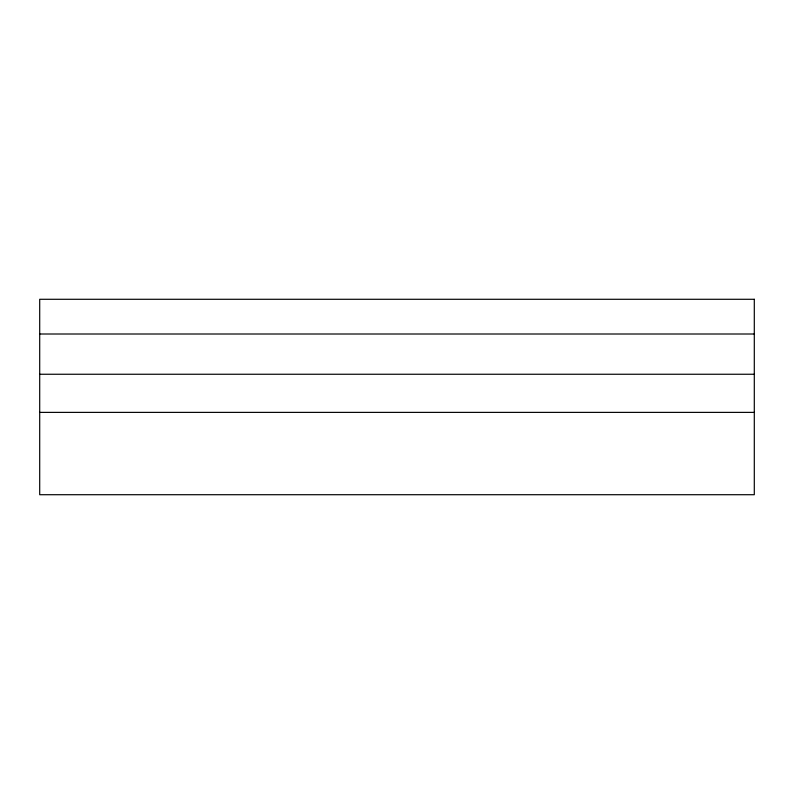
<?xml version="1.0" encoding="UTF-8"?>
<svg xmlns="http://www.w3.org/2000/svg" width="794" height="794" viewBox="0 0 794 794"><rect width="100%" height="100%" fill="white"/><g stroke="black" fill="none" stroke-linecap="round" stroke-linejoin="round"><path stroke-width="1.19" d="M39.7 334.006L754.3 334.006M39.7 374.252L754.3 374.252M39.7 412.384L754.3 412.384M754.3 299.288L39.7 299.288L39.7 494.712L754.3 494.712L754.3 299.288"/></g></svg>
